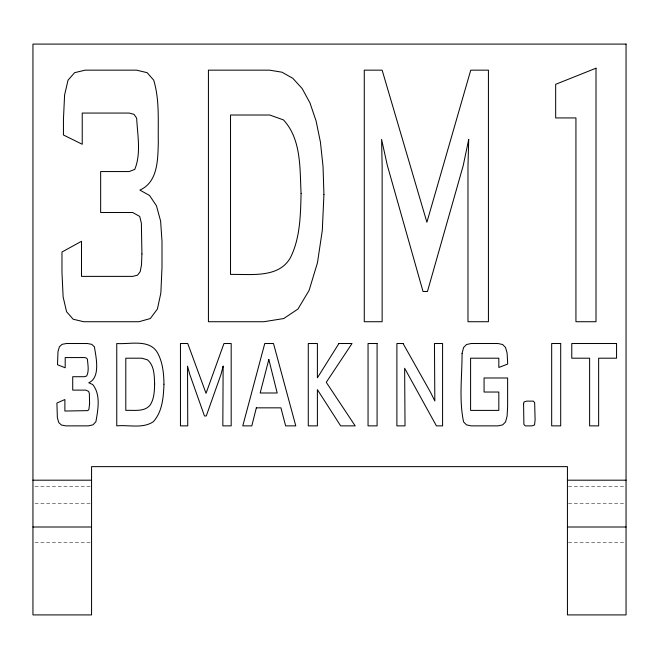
<?xml version="1.0" encoding="UTF-8"?>
<svg xmlns="http://www.w3.org/2000/svg" width="659" height="659" viewBox="0 0 659 659"><rect width="100%" height="100%" fill="white"/><g stroke="black" fill="none" stroke-linecap="round" stroke-linejoin="round"><path stroke-width="0.49" stroke-dasharray="3.29 2.47" d="M35.009 486.499L90.53 486.499M568.47 486.499L623.991 486.499M35.009 503.608L90.53 503.608M568.47 503.608L623.991 503.608M35.009 542.456L90.53 542.456M568.47 542.456L623.991 542.456"/><path stroke-width="0.99" d="M32.95 480.189L91.56 480.189M567.44 480.189L626.05 480.189M32.95 527.002L91.56 527.002M567.44 527.002L626.05 527.002M468.714 139.387L467.981 166.2L467.981 321.724L488.426 321.724L488.426 70.159L470.74 70.159L426.9 222.264L382.138 70.159L364.27 70.159L364.27 321.724L382.138 321.724L382.138 166.2L381.586 139.387L387.294 165.228L423.029 291.5L427.452 291.5L463.195 165.714L468.714 139.387M301.081 193.507C300.512 215.04 300.29 237.627 290.578 257.372C279.012 278.584 250.667 273.971 230.526 274.432L230.526 115.012L269.762 115.012L283.469 119.922C301.558 139.411 299.779 168.729 301.081 193.507M223.129 366.182L222.833 425.871L231.185 425.871L231.185 343.52L223.961 343.52L206.045 393.308L187.749 343.52L180.451 343.52L180.451 425.871L187.749 425.871L187.527 366.182L189.858 374.642L204.463 415.977L206.267 415.977L220.872 374.798L223.129 366.182M141.924 253.954L141.504 264.679L140.26 271.508L137.542 275.165L132.706 276.385L81.502 276.385L81.502 241.285L61.971 252.01L61.971 272.48L63.124 296.921L66.575 311.732L73.165 319.228L83.709 321.724L138.975 321.724L150.301 318.552L157.394 309.046L160.845 293.082L161.999 267.612L161.999 241.285L160.615 221.078L156.471 205.814L149.568 195.484L139.897 190.089C158.135 181.917 157.781 159.272 158.317 142.311C157.888 121.569 159.775 100.283 153.712 80.151L147.122 72.663L136.578 70.159L85.184 70.159L74.632 72.663L68.05 80.151L64.598 94.962L63.445 119.403L63.445 135.004L82.235 144.263L82.235 113.06L129.213 113.06L134.024 114.345L136.668 118.183C137.467 134.996 141.298 153.358 134.782 169.371L129.213 171.562L100.654 171.562L100.654 212.519L132.706 212.519L139.708 216.416L141.364 223.121L141.924 253.954M154.626 383.892C154.428 391.001 154.206 398.588 150.334 404.799C144.716 412.287 133.859 409.923 125.795 410.392L125.795 358.199L141.825 358.199L147.427 359.806C154.412 365.531 154.264 375.646 154.626 383.892M523.584 403.703L523.889 424.396L525.248 425.871L531.945 425.871L534.54 424.989L535.108 419.964L534.655 402.608L533.304 401.133L526.599 401.133L524.004 402.006L523.584 403.703M323.923 194.479L322.309 230.312L317.473 262.735L309.096 290.397L297.95 309.046L283.716 318.552L263.872 321.724L208.425 321.724L208.425 70.159L269.58 70.159L281.978 72.202L292.835 78.33L302.151 88.537L309.928 102.82L316.048 120.803L320.422 142.072L323.05 166.628L323.923 194.479M89.583 403.687L88.899 409.428L87.795 410.631L64.887 411.027L64.887 399.535L56.905 403.044L57.374 417.748L58.791 422.6L61.476 425.055L65.793 425.871L88.372 425.871L93.001 424.833L95.901 421.719C97.969 409.865 100.959 394.617 92.705 384.543L88.751 382.78C100.827 377.483 95.959 356.832 94.402 346.791L91.708 344.336L87.4 343.52L66.394 343.52L62.086 344.336L59.392 346.791L57.984 351.634L57.506 364.74L65.192 367.78L65.192 357.565L84.385 357.565L86.354 357.977L87.433 359.237C87.787 364.699 89.294 370.926 86.667 375.992L84.385 376.709L72.712 376.709L72.712 390.12L85.818 390.12L88.677 391.397L89.352 393.588L89.583 403.687M462.066 353.372C462.148 376.083 458.853 399.543 463.59 421.884L466.506 424.874L471.193 425.871L497.99 425.871L502.677 424.874L505.593 421.884L507.117 416.018L507.628 406.397L507.628 377.986L484.068 377.986L484.068 392.031L498.822 392.031L498.822 410.392L470.592 410.392L470.592 358.199L498.822 358.199L498.822 367.458L507.628 364.106L507.628 362.186L507.101 353.076L505.519 347.425L502.586 344.492L497.99 343.52L471.193 343.52L466.506 344.517L463.59 347.507L462.066 353.372M163.959 384.213C163.465 397.188 162.435 411.595 153.341 421.719C142.608 428.927 128.802 424.684 116.758 425.871L116.758 343.52C130.383 344.525 150.738 338.331 158.242 354.212C162.888 363.471 163.811 373.999 163.959 384.213M256.335 407.839L251.812 425.871L242.784 425.871L264.761 343.52L273.501 343.52L295.784 425.871L285.619 425.871L280.948 407.839L256.335 407.839M268.831 359.476L260.173 392.995L277.184 392.995L268.831 359.476M338.915 343.52L317.391 377.829L317.391 343.52L308.28 343.52L308.28 425.871L317.391 425.871L317.391 389.642L340.654 425.871L355.176 425.871L326.271 382.302L352.021 343.52L338.915 343.52M596.008 68.206L555.669 84.303L555.669 117.936L575.933 117.936L575.933 321.724L596.008 321.724L596.008 68.206M626.05 44.087L32.95 44.087L32.95 614.913L91.56 614.913L91.56 466.638L567.44 466.638L567.44 614.913L626.05 614.913L626.05 44.087M377.088 343.52L368.051 343.52L368.051 425.871L377.088 425.871L377.088 343.52M403.061 343.52L396.891 343.52L396.891 425.871L405.021 425.871L404.642 368.257L436.415 425.871L442.584 425.871L442.584 343.52L434.454 343.52L434.833 400.969L430.385 392.031L403.061 343.52M560.702 343.52L551.674 343.52L551.674 425.871L560.702 425.871L560.702 343.52M616.56 343.52L571.773 343.52L571.773 358.199L589.616 358.199L589.616 425.871L598.644 425.871L598.644 358.199L616.56 358.199L616.56 343.52"/></g></svg>
